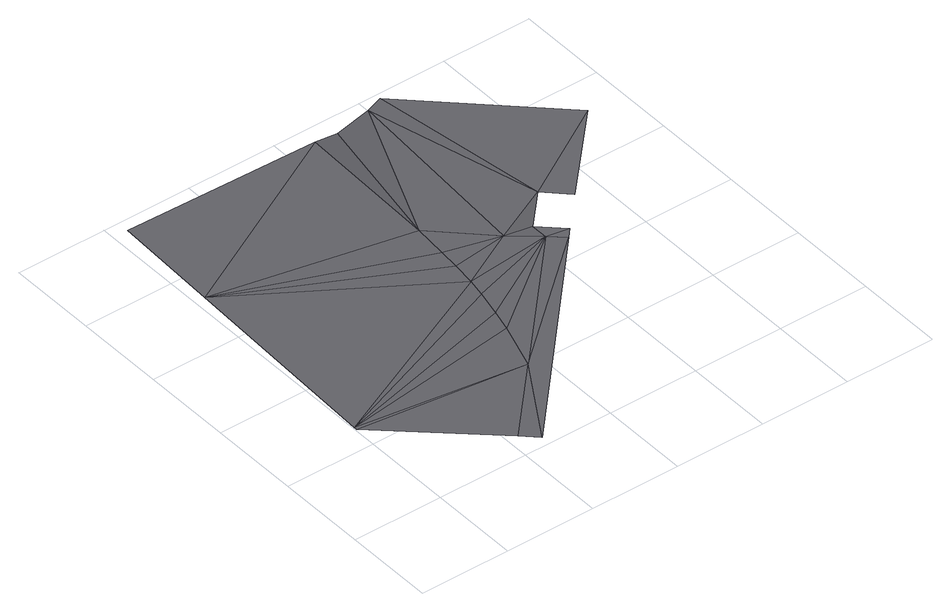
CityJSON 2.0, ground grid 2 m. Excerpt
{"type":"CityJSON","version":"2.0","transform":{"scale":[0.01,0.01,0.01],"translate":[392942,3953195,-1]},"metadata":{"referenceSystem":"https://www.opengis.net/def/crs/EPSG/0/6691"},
"CityObjects":{
"road1":{"type":"Road","attributes":{"class":"1040","function":"9020","usage":"Null","RoadStructureAttribute.sectionType":"4"},"geometry":[{"type":"MultiSurface","lod":"3","boundaries":[[[0,1,2]],[[2,3,0]],[[0,4,1]],[[0,5,4]],[[0,6,5]],[[6,7,5]],[[6,8,7]],[[6,9,8]],[[6,10,9]],[[10,11,9]],[[11,12,9]],[[13,14,3]],[[3,15,13]],[[14,0,3]],[[12,16,17]],[[17,9,12]],[[17,8,9]],[[17,7,8]],[[17,5,7]],[[17,18,5]],[[18,4,5]],[[18,1,4]],[[18,2,1]],[[18,3,2]],[[18,19,3]],[[19,15,3]],[[20,21,0]],[[0,14,20]],[[21,6,0]],[[21,22,6]],[[22,10,6]],[[22,23,10]],[[22,24,23]],[[22,25,24]]],"semantics":{"surfaces":[{"type":"TrafficArea","function":"1000"},{"type":"TrafficArea","function":"1010"},{"type":"TrafficArea","function":"2000"}],"values":[0,0,0,0,0,0,0,0,0,0,0,0,0,0,1,1,1,1,1,1,1,1,1,1,1,1,2,2,2,2,2,2,2,2]}}]}
},
"vertices":[
[618,467,100],[410,352,96],[398,304,96],[365,199,94],[423,411,97],[430,451,97],[561,519,97],[437,504,97],[441,551,97],[448,628,97],[595,965,95],[513,953,89],[462,955,93],[253,16,92],[649,438,100],[221,47,92],[33,970,88],[24,729,87],[4,260,86],[4,252,86],[667,457,101],[617,504,101],[686,577,101],[628,971,103],[906,706,103],[736,529,101]
]}
